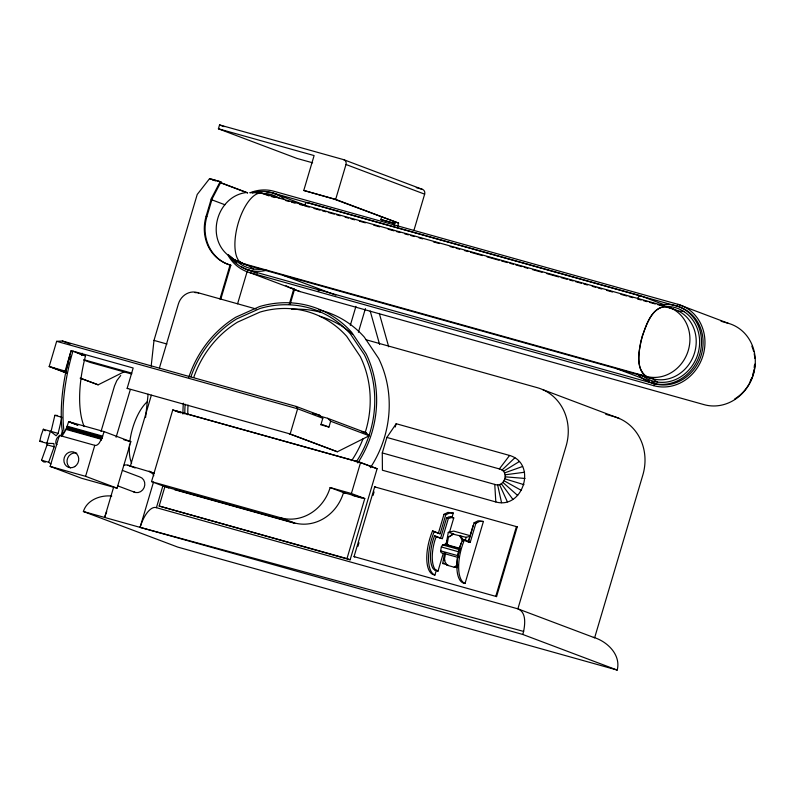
<?xml version="1.0" encoding="UTF-8"?>
<svg xmlns="http://www.w3.org/2000/svg" width="795" height="795" viewBox="0 0 795 795"><rect width="100%" height="100%" fill="white"/><g stroke="black" fill="none" stroke-linecap="round" stroke-linejoin="round"><path stroke-width="1.19" d="M145.574 417.524L148.108 394.26M151.179 366.107L153.992 340.399L197.21 194.477L209.582 178.627L221 181.896L212.176 198.74L206.889 216.588A40.436 36.779 -69.3 0 0 230.848 265.252L220.752 299.327L219.967 299.029L230.063 264.954A40.436 36.779 -69.3 0 1 206.104 216.29L211.391 198.452L220.215 181.598M382.286 452.941L494.758 484.413C504.666 488.08 509.833 471.067 499.349 468.921L386.877 437.439L382.286 452.941L382.415 470.223L495.822 501.953C523.239 509.734 537.321 463.475 509.595 455.456L396.188 423.725L386.877 437.439M458.894 557.663L441.175 552.704L440.629 550.856L441.334 546.96L442.577 544.903L446.204 544.048L447.983 544.545L447.068 544.754L448.469 536.963L453.627 533.843L448.31 532.352L446.204 544.048M445.667 552.555L444.266 560.346L447.108 565.235L448.012 565.016L442.696 563.526L444.594 553.012M458.705 553.867L459.053 551.919L441.334 546.96M465.403 540.819L466.029 537.311L470.342 536.297M523.617 631.429C525.028 624.075 526.479 612.249 517.883 608.841L156.416 507.687A24.416 10.116 -74.4 0 0 140.089 527.373L523.617 631.429L522.822 634.48L617.208 670.076C621.173 654.702 607.092 641.267 593.398 637.322M57.538 415.457L54.855 415.328L51.069 431.407L58.154 433.384L61.672 418.458M50.85 463.942L48.644 462.233L54.179 446.81L53.861 443.54L46.835 443.272L39.75 441.285L41.211 435.153L43.318 429.25L50.403 431.238L56.157 435.789L58.154 433.384M46.835 443.272L50.403 431.238M66.214 372.954L49.181 366.535L56.644 341.343L62.338 340.995L296.227 406.444L319.828 415.348L322.8 418.269L321.071 424.083L328.941 427.054L330.66 421.241L327.689 418.309L319.342 415.974M127.935 388.646L127.15 388.348L133.172 368.005L71.152 350.655L65.13 370.997L65.915 371.295L67.068 367.419M67.356 366.445L68.668 362.013M69.324 359.807L70.308 356.478M81.487 355.464L82.143 353.248M63.679 433.265L64.226 432.54A12.044 4.989 -74.4 0 0 66.055 429.389L68.648 421.688L104.085 431.606L130.827 441.692L117.054 488.19L81.617 478.272L50.155 466.407L59.337 435.412A12.044 4.989 -74.4 0 0 63.709 433.205M117.054 488.19L85.592 476.324L94.774 445.329A12.134 5.028 -74.4 0 0 99.117 443.183L101.889 438.433L104.085 431.606M101.025 431.476L114.52 385.923L116.835 380.576L120.711 375.508M116.1 437.26L130.3 389.639M312.624 162.806L297.072 158.463L218.416 128.8L219.559 124.924L343.599 159.636L422.254 189.299A4.045 3.677 -69.3 0 1 424.649 194.159L413.887 230.52M113.605 487.236L104.652 517.456A24.257 10.057 -74.4 0 1 106.749 511.563M130.32 466.228L151.358 395.185M159.427 367.956L178.368 304.018A16.178 14.708 -69.3 0 1 197.13 292.481L256.079 308.977M151.527 481.631L172.763 409.942L360.582 462.501L377.098 468.732L350.128 559.799L159.159 506.047L164.893 486.669L151.527 481.631L280.873 517.833L294.249 522.871A42.463 38.617 -69.3 0 0 343.51 492.602L364.776 498.545L346.978 558.607L350.128 559.799M140.089 527.373L153.514 482.038M156.416 507.687L162.955 485.596M237.586 303.779L247.354 270.807M397.639 226.337L398.593 223.107L333.691 198.979L303.769 190.452L314.104 155.572L218.416 128.8M289.251 304.256L293.772 288.983A40.436 36.779 -69.3 0 1 286.031 285.713M290.036 304.555L294.557 289.281L293.772 288.983M398.593 223.107L335.659 199.376L345.994 164.495A4.045 3.677 -69.3 0 0 343.599 159.636M327.689 418.309L366.237 432.848L369.208 435.769L337.358 451.769L290.165 433.971L297.628 408.779L296.227 406.444M394.241 223.415L380.855 219.519L381.54 217.194M350.337 325.264L355.951 306.323M358.386 332.25L365.402 308.569M394.042 225.502L395.045 222.113M364.776 498.545L351.4 493.506L360.582 462.501M354.033 556.619L374.693 486.868L517.237 526.837L496.567 596.588L354.033 556.619L354.818 556.917M357.969 546.274L359.022 542.727M373.024 495.434L374.077 491.896M395.204 427.044L396.188 423.725M453.279 513.053L449.712 512.884L445.757 514.832L440.142 533.793L438.373 533.296L443.988 514.345L447.943 512.387L453.279 513.053L451.967 517.475L453.746 517.972L449.543 532.143M453.746 517.972L449.006 516.81L446.561 518.022L440.559 538.294L434.537 535.87L433.096 539.904A28.272 11.716 -74.4 0 0 433.504 569.15L437.995 571.138L443.242 553.409M452.166 517.376L448.34 518.519L442.328 538.791L434.537 535.87M440.142 533.793L432.55 530.951A32.347 13.406 -74.4 0 0 433.146 574.556L434.915 575.053L436.226 570.641M445.697 545.141L447.098 540.421M468.136 542.359L473.144 525.455M470.262 542.22L468.493 541.723L474.108 522.772L478.063 520.814L483.4 521.49L465.035 583.49L463.266 582.993A32.347 13.406 -74.4 0 1 462.67 539.388L470.262 542.22L475.877 523.269L479.832 521.311L483.4 521.49M228.105 255.394A42.463 38.617 -69.3 0 0 249.799 272.625L653.798 385.684L654.365 383.747A40.436 36.779 -69.3 0 0 701.289 354.918A40.436 36.779 -69.3 0 0 677.32 306.244L676.535 305.946M436.316 536.367L434.875 540.401A28.272 11.716 -74.4 0 0 435.272 569.647L437.995 571.138M461.12 543.313L459.679 547.348A28.272 11.716 -74.4 0 0 457.224 567.719M45.544 462.044L43.765 461.955L41.559 460.245L47.084 444.822L46.806 443.352M62.487 431.268L61.294 434.577L61.583 436.048M617.208 670.076L177.772 547.099L83.386 511.503C87.003 499.846 100.518 494.907 111.767 496.05M100.925 440.42L101.492 439.307L66.055 429.389M499.349 468.921L509.595 455.456M501.973 470.074L514.862 457.791M450.228 536.168L453.627 533.843M447.108 565.235L454.193 567.213L457.761 564.937M454.193 567.213L457.781 565.295M503.424 471.306L519.304 461.547M80.136 378.201L98.153 384.82L124.507 371.593M504.507 472.926L522.613 466.476M246.033 192.559C217.532 196.325 205.547 236.214 227.599 254.807M448.31 532.352L453.697 531.08L470.233 535.711M448.469 536.963L449.384 536.744M452.723 534.061L466.029 537.311M444.266 560.346L445.17 560.127M442.696 563.526L444.196 563.178M251.955 192.708L258.484 192.638L262.738 193.503L666.737 306.562L673.027 308.937A36.391 33.102 -69.3 0 1 694.591 352.732A36.391 33.102 -69.3 0 1 652.367 378.688L248.368 265.629L234.177 259.756L228.304 254.887M505.143 474.804L524.561 472.24M249.749 192.738L254.132 192.38L262.738 193.503L269.028 195.878M39.75 441.285L42.095 441.374M228.344 254.817L234.177 259.756L242.077 263.254L646.077 376.313A36.391 33.102 -69.3 0 0 688.301 350.366A36.391 33.102 -69.3 0 0 666.737 306.562C650.419 306.82 645.133 327.928 641.018 340.697C638.365 353.328 634.748 375.657 652.367 378.688M194.884 292.58L196.812 292.689M505.302 476.841L525.028 478.441M666.737 306.562C652.178 305.986 646.554 325.056 642.251 336.096C639.568 348.707 634.39 366.863 646.077 376.313M416.292 187.63L422.254 189.299M303.769 190.452L335.659 199.376M380.855 219.519L395.026 223.484M249.799 272.625L300.142 291.606L704.131 404.665A42.463 38.617 -69.3 0 0 753.402 374.395A42.463 38.617 -69.3 0 0 728.24 323.287L677.896 304.306L273.897 191.247A42.463 38.617 -69.3 0 0 250.385 192.629M304.634 205.289A4.045 1.679 -74.4 0 1 307.188 202.506L640.313 295.73L664.769 304.952M266.186 191.993A40.436 36.779 -69.3 0 1 273.331 193.185L677.32 306.244M721.065 321.279L728.24 323.287M221 181.896L212.146 179.422L215.574 180.713M271.393 196.534L274.941 197.528M285.574 200.499L289.112 201.493M291.477 202.159L295.024 203.142M299.745 204.474L303.293 205.458M304.475 205.796L309.245 207.127M314.025 208.469L319.997 210.138M322.382 210.804L325.96 211.808M328.355 212.474L334.317 214.143M336.712 214.809L340.29 215.813M345.07 217.154L348.647 218.158M351.032 218.824L354.62 219.827M359.39 221.159L365.362 222.829M373.72 225.174L379.692 226.843M388.049 229.179L394.022 230.848M396.407 231.524L399.994 232.528M404.764 233.859L408.352 234.863M410.737 235.529L414.314 236.532M419.094 237.874L422.672 238.868M433.424 241.879L439.387 243.548M450.139 246.559L453.716 247.563M456.111 248.229L459.689 249.233M464.469 250.564L468.046 251.568M470.431 252.234L482.376 255.583M487.146 256.914L499.091 260.253M501.476 260.929L507.449 262.598M509.833 263.264L513.421 264.268M515.806 264.934L521.778 266.603M524.163 267.269L527.751 268.273M532.521 269.614L542.071 272.288M546.851 273.619L558.786 276.968M561.181 277.634L567.143 279.303M569.538 279.969L573.115 280.973M575.5 281.639L581.473 283.308M583.868 283.984L587.445 284.978M592.225 286.319L595.803 287.323M598.188 287.989L601.775 288.992M606.545 290.324L612.518 292.003M620.875 294.339L626.848 296.008M629.233 296.674L632.82 297.678M637.59 299.019L641.138 300.003M643.503 300.669L647.041 301.663M649.406 302.319L655.309 303.978M657.674 304.634L661.221 305.628M663.577 306.294L673.027 308.937M366.078 339.763L537.341 387.692A48.525 44.132 -69.3 0 1 566.09 446.094L517.883 608.841L594.63 637.779L642.837 475.032A48.525 44.132 -69.3 0 0 614.088 416.63L605.72 414.294M153.992 340.399L166.98 344.036M56.644 341.343L297.628 408.779L322.8 418.269M312.664 413.34L319.828 415.348M361.457 431.506L366.237 432.848M84.161 426.607A80.931 33.549 -74.4 0 1 85.512 355.892L77.045 352.871M320.594 424.719L328.941 427.054M84.081 359.787L131.811 373.143M131.682 374.028L89.944 362.341L83.654 359.966M49.181 366.535L65.915 371.295M127.15 388.348L290.165 433.971M337.358 451.769L289.181 433.772M377.098 468.732L359.598 462.302L175.317 410.737L180.932 412.853M443.988 514.345L445.757 514.832M474.108 522.772L475.877 523.269M446.561 518.022L448.34 518.519M280.873 517.833A42.463 38.617 -69.3 0 0 330.134 487.554L351.4 493.506M352.384 495.384L361.556 497.958M54.855 415.328L61.95 417.315M123.742 439.705L130.827 441.692M67.297 426.229L102.724 436.147M66.84 427.531L102.277 437.449M66.591 428.167L102.028 438.085M66.442 428.515L101.889 438.433M66.333 428.783L101.77 438.701M59.337 435.412L94.774 445.329M447.068 544.754L460.066 548.391M444.395 544.476L459.748 548.779M442.577 544.903L460.295 549.862M440.629 550.856L458.357 555.814M123.95 465.234A8.089 7.354 -69.3 0 1 127.806 465.194L154.31 473.114M150.235 472.389L153.783 473.383M47.084 444.822L54.179 446.81M455.108 567.004L457.234 567.59M164.893 486.669L294.249 522.871M174.582 489.69L295.005 523.388M434.656 570.045L436.425 570.542M41.559 460.245L48.644 462.233M50.155 466.407L85.592 476.324M159.159 506.047L346.978 558.607M83.386 511.503L522.822 634.48M67.078 426.885L102.446 436.982M504.954 478.878L523.965 484.662M345.994 164.495L424.649 194.159M219.559 124.924L224.19 126.663M307.188 202.506L308.768 203.103M273.331 193.185L305.359 205.269M220.145 182.443L247.613 192.797M209.582 178.627L215.346 180.793M221.099 182.969L247.593 192.956M211.391 198.452L212.176 198.74M211.212 199.585L224.935 204.762M616.93 368.771L649.296 380.974M651.602 381.839L655.07 383.15M652.794 383.15L654.365 383.747L250.365 270.688A40.436 36.779 -69.3 0 1 241.591 266.802M206.104 216.29L206.889 216.588M283.815 275.547L335.818 295.154M248.795 270.091L257.232 273.271M230.063 264.954L230.848 265.252M542.776 389.639L619.524 418.577M197.13 292.481L198.71 293.077M330.66 421.241L369.208 435.769M62.338 340.995L70.198 343.957M85.512 355.892L72.931 351.142A107.156 44.411 -74.4 0 0 63.63 428.366L64.226 432.54M517.237 526.837L516.442 526.538L495.782 596.29L496.567 596.588M172.763 409.942L178.269 412.019M374.693 486.868L375.478 487.166M450.397 516.879L451.967 517.475M51.745 367.32L66.82 373.014M80.742 378.261L98.153 384.82M330.134 487.554L345.606 493.387M127.806 465.194L135.15 467.957M122.38 470.382L139.681 476.911A8.089 7.354 -69.3 0 1 144.114 487.633A8.089 7.354 -69.3 0 1 133.341 491.628M166.672 487.166L168.769 487.961M117.789 485.884L135.09 492.403M462.67 539.388L468.493 541.723M432.55 530.951L438.373 533.296M504.129 480.786L521.46 490.475M43.318 429.25L45.236 430.771M502.887 482.426L517.674 495.484M501.317 483.688L512.874 499.359M460.712 535.83L463.127 539.974M459.808 536.039L462.819 541.226M499.518 484.503L507.369 501.814M379.295 313.379L388.695 346.789M370.192 311.014L379.593 344.424M497.61 484.791L501.556 502.708M62.894 435.153L61.861 427.869A107.156 44.411 -74.4 0 1 71.152 350.655M494.758 484.413L495.822 501.953M149.072 471.137A8.089 7.354 -69.3 0 1 153.793 475.748M318.775 309.812A105.139 95.619 -69.3 0 1 364.289 337.09L378.629 358.446A105.139 95.619 -69.3 0 1 370.391 467.708M357.8 462.968A105.139 95.619 -69.3 0 0 366.038 353.696L351.698 332.35A105.139 95.619 -69.3 0 0 259.558 306.562L235.737 317.235A105.139 95.619 -69.3 0 0 188.713 377.526M182.939 414.026A105.139 95.619 -69.3 0 1 183.387 403.174M356.289 461.875A103.092 93.76 -69.3 0 0 364.368 354.729L350.307 333.791A103.092 93.76 -69.3 0 0 259.955 308.5L236.592 318.964A103.092 93.76 -69.3 0 0 190.919 376.78M184.818 413.887A103.092 93.76 -69.3 0 1 185.165 404.238M291.765 309.364A103.092 93.76 -69.3 0 1 320.852 312.356M341.194 325.791A99.017 90.054 -69.3 0 1 352.563 334.357M319.689 316.271A99.017 90.054 -69.3 0 1 340.141 325.135M365.054 433.036A99.017 90.054 -69.3 0 0 360.234 356.488L346.729 336.374A99.017 90.054 -69.3 0 0 259.955 312.097L237.516 322.144A99.017 90.054 -69.3 0 0 193.722 377.456M363.007 438.85A99.017 90.054 -69.3 0 1 351.638 460.653M187.809 414.801A99.017 90.054 -69.3 0 1 188.047 405.092M70.407 467.897A8.089 7.354 -69.3 0 1 67.734 457.95A8.089 7.354 -69.3 0 1 76.757 453.18M131.632 463.147A36.391 15.085 -74.4 0 1 129.565 444.107M129.794 441.871A36.391 15.085 -74.4 0 1 147.174 401.823M57.021 444.594A4.045 1.679 -74.4 0 1 56.038 440.579A4.045 1.679 -74.4 0 1 58.9 436.823M465.035 583.49A32.347 13.406 -74.4 0 1 464.439 539.875M434.915 575.053A32.347 13.406 -74.4 0 1 434.318 531.448M242.077 263.254A36.391 15.085 -74.4 0 1 238.252 223.037A36.391 15.085 -74.4 0 1 262.738 193.503M248.368 265.629A36.391 33.102 -69.3 0 1 240.468 262.121M754.385 365.352A36.391 33.102 -69.3 0 1 754.207 367.697M753.879 370.053A36.391 33.102 -69.3 0 1 752.805 374.684M751.643 378.052A36.391 33.102 -69.3 0 1 750.172 381.322M637.759 298.513A4.045 1.679 -74.4 0 1 640.313 295.73M751.861 346.213A40.436 36.779 -69.3 0 1 753.68 351.579M754.187 353.785A40.436 36.779 -69.3 0 1 754.853 358.326M754.962 364.12A40.436 36.779 -69.3 0 1 734.699 398.981M660.098 305.012A40.436 36.779 -69.3 0 1 699.322 355.584A40.436 36.779 -69.3 0 1 637.441 373.898M666.091 306.423A38.398 34.92 -69.3 0 1 697.135 356.21A38.398 34.92 -69.3 0 1 641.327 374.793M657.624 382.256A38.398 34.92 -69.3 0 1 652.188 377.973M678.682 311.173A38.398 34.92 -69.3 0 1 684.416 311.61M252.492 192.827A40.436 36.779 -69.3 0 1 284.441 199.336M266.872 270.191A40.436 36.779 -69.3 0 1 230.311 257.073M260.76 269.217A38.398 34.92 -69.3 0 1 234.793 259.349M262.092 193.364A38.398 34.92 -69.3 0 1 279.512 198.233M321.538 290.026A40.436 36.779 -69.3 0 1 317.94 290.9M236.761 263.135A40.436 36.779 -69.3 0 1 235.012 261.426M253.625 269.197A38.398 34.92 -69.3 0 1 249.044 265.719M677.896 304.306A42.463 38.617 -69.3 0 1 703.058 355.405A42.463 38.617 -69.3 0 1 653.798 385.684M300.142 291.606A42.463 38.617 -69.3 0 1 291.874 288.108M77.761 425.096L68.648 421.688L77.781 425.136M74.71 466.625A8.089 7.354 -69.3 0 0 75.366 452.772A8.089 7.354 -69.3 0 0 63.878 459.828A8.089 7.354 -69.3 0 0 74.71 466.625"/></g></svg>
